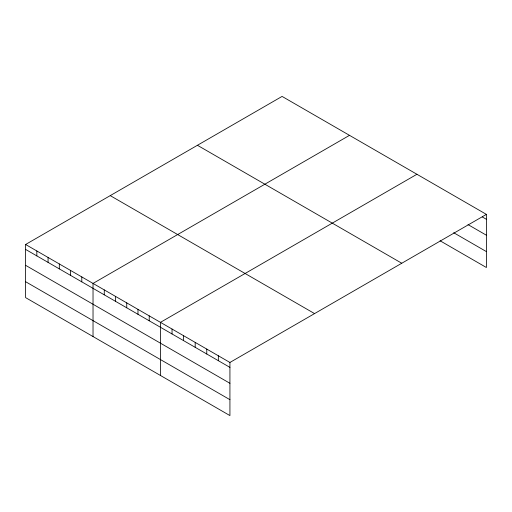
<?xml version="1.0" encoding="UTF-8"?>
<svg xmlns="http://www.w3.org/2000/svg" width="512" height="512" viewBox="0 0 512 512"><rect width="100%" height="100%" fill="white"/><g stroke="black" fill="none" stroke-linecap="round" stroke-linejoin="round"><path stroke-width="0.77" d="M486.4 214.381L282.074 96.416L25.6 244.486L25.6 297.619L229.926 415.584L229.926 362.458L486.4 214.381L486.4 267.514L440.083 240.774M349.498 135.347L93.03 283.418L93.03 336.544M416.928 174.272L160.454 322.349L160.454 375.475M482.31 216.954L486.4 219.309M468.013 224.602L486.4 235.219M453.709 232.73L486.4 251.603M197.434 145.28L401.766 263.245M110.234 195.622L314.566 313.594M25.6 244.486L229.926 362.458M25.6 249.414L229.926 367.379M25.6 265.318L229.926 383.29M25.6 281.709L229.926 399.68M218.349 355.77L218.349 360.698M206.771 349.088L206.771 354.01M195.194 342.4L195.194 347.328M183.616 335.718L183.616 340.64M172.038 329.03L172.038 333.958M149.216 315.859L149.216 320.787M137.984 309.37L137.984 314.298M126.746 302.88L126.746 307.808M115.507 296.39L115.507 301.318M104.269 289.907L104.269 294.829M81.792 276.928L81.792 281.856M70.554 270.438L70.554 275.366M59.315 263.949L59.315 268.877M48.077 257.466L48.077 262.387M36.838 250.976L36.838 255.904"/></g></svg>
